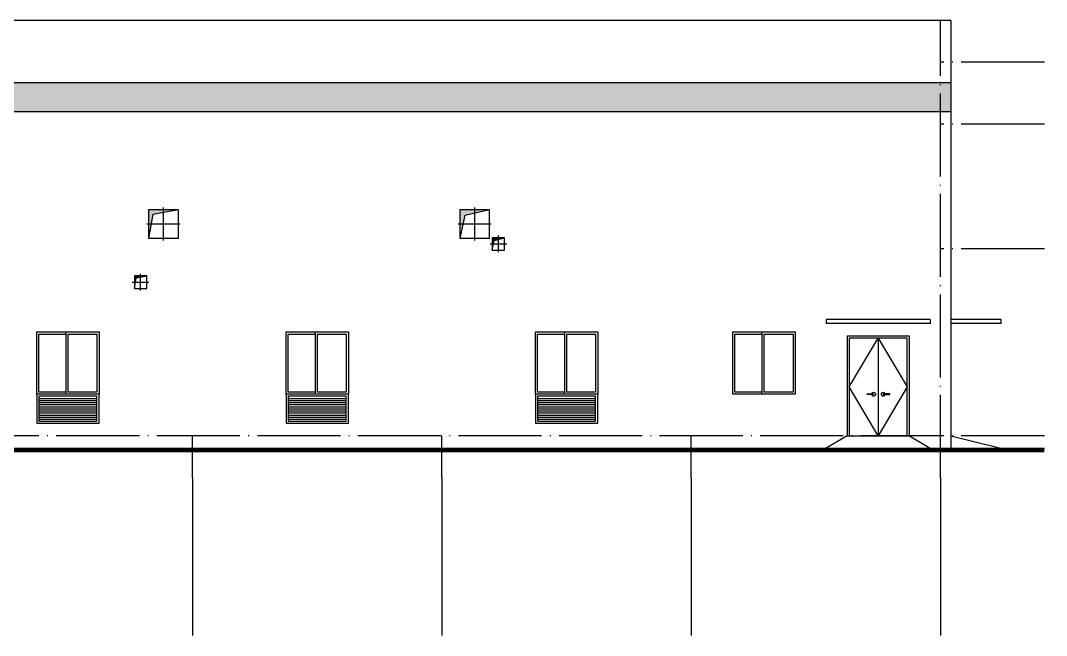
# Model space of a CAD drawing. Extents: x 93518 to 937116, y -359949 to 58022.
# Drawn here: x 735740 to 760430, y -176230 to -161421 of the extents above; entities that cross this region are included whole.
import ezdxf

# ---------------------------------------------------------------- set-up
doc = ezdxf.new("R2010")
doc.units = 0
doc.header["$LTSCALE"] = 1000
doc.header["$MEASUREMENT"] = 0
doc.linetypes.add('DOTE', pattern=[2.42, 2, -0.2, 0.02, -0.2])
doc.layers.get('0').update_dxf_attribs({"linetype": 'CONTINUOUS'})
for name, color, linetype in [('AXIS', 3, 'CONTINUOUS'), ('DOTE', 8, 'DOTE'), ('STAIR', 2, 'CONTINUOUS'), ('WALL', 7, 'CONTINUOUS'), ('WINDOW', 4, 'CONTINUOUS'), ('填充', 8, 'CONTINUOUS')]:
    doc.layers.add(name, color=color, linetype=linetype)

msp = doc.modelspace()

# ---------------------------------------------------------------- hatches: boundary and pattern name
h = msp.add_hatch(color=256)
h.paths.add_polyline_path([(739530.2, -165970.5), (739180.2, -165970.5), (739180.2, -166037.4)])
h.paths.add_polyline_path([(739180.2, -165970.5), (738830.2, -165970.5), (738830.2, -166320.5), (738891.5, -166320.5), (738932.8, -166084.7), (739180.2, -166037.4)])
h.paths.add_polyline_path([(738891.5, -166320.5), (738830.2, -166320.5), (738830.2, -166670.5)])
h = msp.add_hatch(color=256)
h.paths.add_polyline_path([(747020.2, -165970.5), (746670.2, -165970.5), (746670.2, -166054.1)])
h.paths.add_polyline_path([(746670.2, -165970.5), (746320.2, -165970.5), (746320.2, -166320.5), (746396.3, -166320.5), (746442.3, -166108.5), (746670.2, -166054.1)])
h.paths.add_polyline_path([(746396.3, -166320.5), (746320.2, -166320.5), (746320.2, -166670.5)])
h = msp.add_hatch(color=256)
h.paths.add_polyline_path([(747390.2, -166650.5), (747240.2, -166650.5), (747240.2, -166689)])
h.paths.add_polyline_path([(747240.2, -166650.5), (747090.2, -166650.5), (747090.2, -166800.5), (747122.2, -166800.5), (747140.4, -166714.6), (747240.2, -166689)])
h.paths.add_polyline_path([(747122.2, -166800.5), (747090.2, -166800.5), (747090.2, -166950.5)])
h = msp.add_hatch(color=256)
h.paths.add_polyline_path([(738780.2, -167570.5), (738630.2, -167570.5), (738630.2, -167599.2)])
h.paths.add_polyline_path([(738630.2, -167570.5), (738480.2, -167570.5), (738480.2, -167720.5), (738504.9, -167720.5), (738521.5, -167620.1), (738630.2, -167599.2)])
h.paths.add_polyline_path([(738504.9, -167720.5), (738480.2, -167720.5), (738480.2, -167870.5)])
h = msp.add_hatch()
h.set_pattern_fill('_USER', color=251, scale=50, style=0, pattern_type=0)
h.set_pattern_definition([(0, (736179.804, -170770.427), (0, 50), [])])
h.paths.add_polyline_path([(736179.8, -170470.4), (736179.8, -171070.4), (737579.8, -171070.4), (737579.8, -170470.4)])
h = msp.add_hatch()
h.set_pattern_fill('_USER', color=251, scale=50, style=0, pattern_type=0)
h.set_pattern_definition([(0, (742179.804, -170770.427), (0, 50), [])])
h.paths.add_polyline_path([(742179.8, -170470.4), (742179.8, -171070.4), (743579.8, -171070.4), (743579.8, -170470.4)])
h = msp.add_hatch()
h.set_pattern_fill('_USER', color=251, scale=50, style=0, pattern_type=0)
h.set_pattern_definition([(0, (748179.804, -170770.427), (0, 50), [])])
h.paths.add_polyline_path([(748179.8, -170470.4), (748179.8, -171070.4), (749579.8, -171070.4), (749579.8, -170470.4)])
at = {"layer": '填充'}
h = msp.add_hatch(dxfattribs=at)
h.set_pattern_fill('松散材料', color=256, scale=30, style=0)
h.set_pattern_definition([(0, (695630.225, -163620.51), (28.125, 56.25), [0, -56.25])])
h.paths.add_polyline_path([(757880.2, -163620.5), (758130.2, -163620.5), (758130.2, -162920.5), (757880.2, -162920.5)])
h.paths.add_polyline_path([(757880.2, -163620.5), (757880.2, -162920.5), (706440.4, -162920.5), (706440.4, -163487.5, -1), (706440.4, -163527.5, -1), (706440.4, -163487.5), (706440.4, -162920.5), (695880.2, -162920.5), (695880.2, -163620.5)])
h.paths.add_polyline_path([(695630.2, -163620.5), (695880.2, -163620.5), (695880.2, -162920.5), (695630.2, -162920.5)])

# ---------------------------------------------------------------- linework, layer by layer
at = {"color": 4}
for p, q in [((758130.2, -162920.5), (695630.2, -162920.5)), ((758130.2, -163620.5), (695630.2, -163620.5))]:
    msp.add_line(p, q, dxfattribs=at)
at = {"color": 6}
for p, q in [((739180.2, -166720.5), (739180.2, -165920.5)), ((746670.2, -166720.5), (746670.2, -165920.5)), ((738780.2, -166320.5), (739580.2, -166320.5)), ((746270.2, -166320.5), (747070.2, -166320.5)), ((747240.2, -167000.5), (747240.2, -166600.5)), ((747040.2, -166800.5), (747440.2, -166800.5)), ((738630.2, -167920.5), (738630.2, -167520.5)), ((738430.2, -167720.5), (738830.2, -167720.5))]:
    msp.add_line(p, q, dxfattribs=at)
for points in [[(739530.2, -165970.5), (739530.2, -166670.5), (738830.2, -166670.5), (738830.2, -165970.5), (739530.2, -165970.5)], [(738830.2, -166670.5), (738932.8, -166084.7), (739530.2, -165970.5)], [(747020.2, -165970.5), (747020.2, -166670.5), (746320.2, -166670.5), (746320.2, -165970.5), (747020.2, -165970.5)], [(746320.2, -166670.5), (746442.3, -166108.5), (747020.2, -165970.5)], [(747090.2, -166950.5), (747140.4, -166714.6), (747390.2, -166650.5)], [(738480.2, -167870.5), (738521.5, -167620.1), (738780.2, -167570.5)]]:
    msp.add_lwpolyline(points, dxfattribs=at)
for points in [[(747390.2, -166650.5), (747090.2, -166650.5), (747090.2, -166950.5), (747390.2, -166950.5)], [(738780.2, -167570.5), (738480.2, -167570.5), (738480.2, -167870.5), (738780.2, -167870.5)]]:
    msp.add_lwpolyline(points, close=True, dxfattribs=at)
at = {"const_width": 100}
msp.add_lwpolyline([(693380.2, -171770.5), (760380.2, -171770.5)], dxfattribs=at)
msp.add_lwpolyline([(693380.2, -171720.5), (760380.2, -171720.5)])
at = {"layer": 'AXIS'}
for p, q in [((739880.2, -172436.5), (739880.2, -176230.1)), ((745880.2, -172436.5), (745880.2, -176230.1)), ((751880.2, -172436.5), (751880.2, -176230.1)), ((757880.2, -172436.5), (757880.2, -176230.1))]:
    msp.add_line(p, q, dxfattribs=at)
at = {"layer": 'DOTE'}
for p, q in [((757880.2, -172436.5), (757880.2, -161420.5)), ((760380.2, -162420.5), (757880.2, -162420.5)), ((760380.2, -163920.5), (757880.2, -163920.5)), ((760380.2, -166920.5), (757880.2, -166920.5)), ((760380.2, -171420.5), (693380.2, -171420.5)), ((739880.2, -172436.5), (739880.2, -171420.5)), ((745880.2, -172436.5), (745880.2, -171420.5)), ((751880.2, -172436.5), (751880.2, -171420.5))]:
    msp.add_line(p, q, dxfattribs=at)
at = {"layer": 'STAIR', "color": 2}
for p, q in [((757629.9, -168620.5), (755129.9, -168620.5)), ((755129.9, -168620.5), (755129.9, -168720.5)), ((757629.9, -168620.5), (757629.9, -168720.5)), ((759330.2, -168620.5), (758130.2, -168620.5)), ((759330.2, -168620.5), (759330.2, -168720.5)), ((757629.9, -168720.5), (755129.9, -168720.5)), ((759330.2, -168720.5), (758130.2, -168720.5))]:
    msp.add_line(p, q, dxfattribs=at)
at = {"layer": 'STAIR'}
for p, q in [((755629.9, -171420.5), (755129.9, -171720.5)), ((755629.9, -171420.5), (757129.9, -171420.5)), ((757129.9, -171420.5), (757629.9, -171720.5))]:
    msp.add_line(p, q, dxfattribs=at)
at = {"layer": 'STAIR', "color": 2}
msp.add_lwpolyline([(758130.2, -171420.5), (759330.2, -171720.5)], dxfattribs=at)
at = {"layer": 'WALL'}
for q in [(695630.2, -161420.5), (758130.2, -171720.5)]:
    msp.add_line((758130.2, -161420.5), q, dxfattribs=at)
at = {"layer": 'WINDOW'}
for p, q in [((736829.8, -168920.4), (736829.8, -170420.4)), ((736879.8, -168970.4), (736879.8, -170370.4)), ((742829.8, -168920.4), (742829.8, -170420.4)), ((742879.8, -168970.4), (742879.8, -170370.4)), ((748829.8, -168920.4), (748829.8, -170420.4)), ((748879.8, -168970.4), (748879.8, -170370.4)), ((753580.2, -168920.4), (753580.2, -170420.4)), ((753630.2, -168970.4), (753630.2, -170370.4)), ((755679.9, -170245.5), (756379.9, -169070.5)), ((757079.9, -169070.5), (755679.9, -169070.5)), ((755679.9, -169070.5), (755679.9, -171420.5)), ((756379.9, -169070.5), (756379.9, -171420.5)), ((756379.9, -169070.5), (757079.9, -170245.5)), ((757079.9, -171420.5), (757079.9, -169070.5)), ((756379.9, -171420.5), (755679.9, -170245.5)), ((757079.9, -170245.5), (756379.9, -171420.5))]:
    msp.add_line(p, q, dxfattribs=at)
at = {"layer": 'WINDOW', "color": 3, "linetype": 'Continuous'}
for p, q in [((757129.9, -169020.5), (755629.9, -169020.5)), ((755629.9, -169020.5), (755629.9, -171420.5)), ((757129.9, -171420.5), (757129.9, -169020.5))]:
    msp.add_line(p, q, dxfattribs=at)
at = {"layer": 'WINDOW', "color": 7, "linetype": 'Continuous'}
for p, q in [((756113.7, -170426.1), (756113.7, -170414.4)), ((756113.7, -170414.4), (756270.2, -170414.4)), ((756270.2, -170426.1), (756113.7, -170426.1)), ((756270.2, -170414.4), (756270.2, -170426.1)), ((756657.3, -170414.4), (756500.9, -170414.4)), ((756500.9, -170414.4), (756500.9, -170426.1)), ((756500.9, -170426.1), (756657.3, -170426.1)), ((756657.3, -170426.1), (756657.3, -170414.4))]:
    msp.add_line(p, q, dxfattribs=at)
at = {"layer": 'WINDOW'}
for points in [[(737629.8, -170420.4), (736129.8, -170420.4), (736129.8, -168920.4), (737629.8, -168920.4)], [(743629.8, -170420.4), (742129.8, -170420.4), (742129.8, -168920.4), (743629.8, -168920.4)], [(749629.8, -170420.4), (748129.8, -170420.4), (748129.8, -168920.4), (749629.8, -168920.4)], [(754380.2, -170420.4), (752880.2, -170420.4), (752880.2, -168920.4), (754380.2, -168920.4)], [(736179.8, -170470.4), (736179.8, -171070.4), (737579.8, -171070.4), (737579.8, -170470.4)], [(742179.8, -170470.4), (742179.8, -171070.4), (743579.8, -171070.4), (743579.8, -170470.4)], [(748179.8, -170470.4), (748179.8, -171070.4), (749579.8, -171070.4), (749579.8, -170470.4)]]:
    msp.add_lwpolyline(points, close=True, dxfattribs=at)
for points in [[(736829.8, -170370.4), (736179.8, -170370.4), (736179.8, -168970.4), (736829.8, -168970.4)], [(736879.8, -168970.4), (737579.8, -168970.4), (737579.8, -170370.4), (736879.8, -170370.4)], [(742829.8, -170370.4), (742179.8, -170370.4), (742179.8, -168970.4), (742829.8, -168970.4)], [(742879.8, -168970.4), (743579.8, -168970.4), (743579.8, -170370.4), (742879.8, -170370.4)], [(748829.8, -170370.4), (748179.8, -170370.4), (748179.8, -168970.4), (748829.8, -168970.4)], [(748879.8, -168970.4), (749579.8, -168970.4), (749579.8, -170370.4), (748879.8, -170370.4)], [(753580.2, -170370.4), (752930.2, -170370.4), (752930.2, -168970.4), (753580.2, -168970.4)], [(753630.2, -168970.4), (754330.2, -168970.4), (754330.2, -170370.4), (753630.2, -170370.4)], [(736129.8, -170420.4), (736129.8, -171120.4), (737629.8, -171120.4), (737629.8, -170420.4), (736129.8, -170420.4)], [(742129.8, -170420.4), (742129.8, -171120.4), (743629.8, -171120.4), (743629.8, -170420.4), (742129.8, -170420.4)], [(748129.8, -170420.4), (748129.8, -171120.4), (749629.8, -171120.4), (749629.8, -170420.4), (748129.8, -170420.4)]]:
    msp.add_lwpolyline(points, dxfattribs=at)
at = {"layer": 'WINDOW', "color": 7, "linetype": 'Continuous'}
for centre in [(756270.2, -170420.2), (756500.9, -170420.2)]:
    msp.add_circle(centre, 46.4, dxfattribs=at)

doc.saveas('drawing.dxf')
